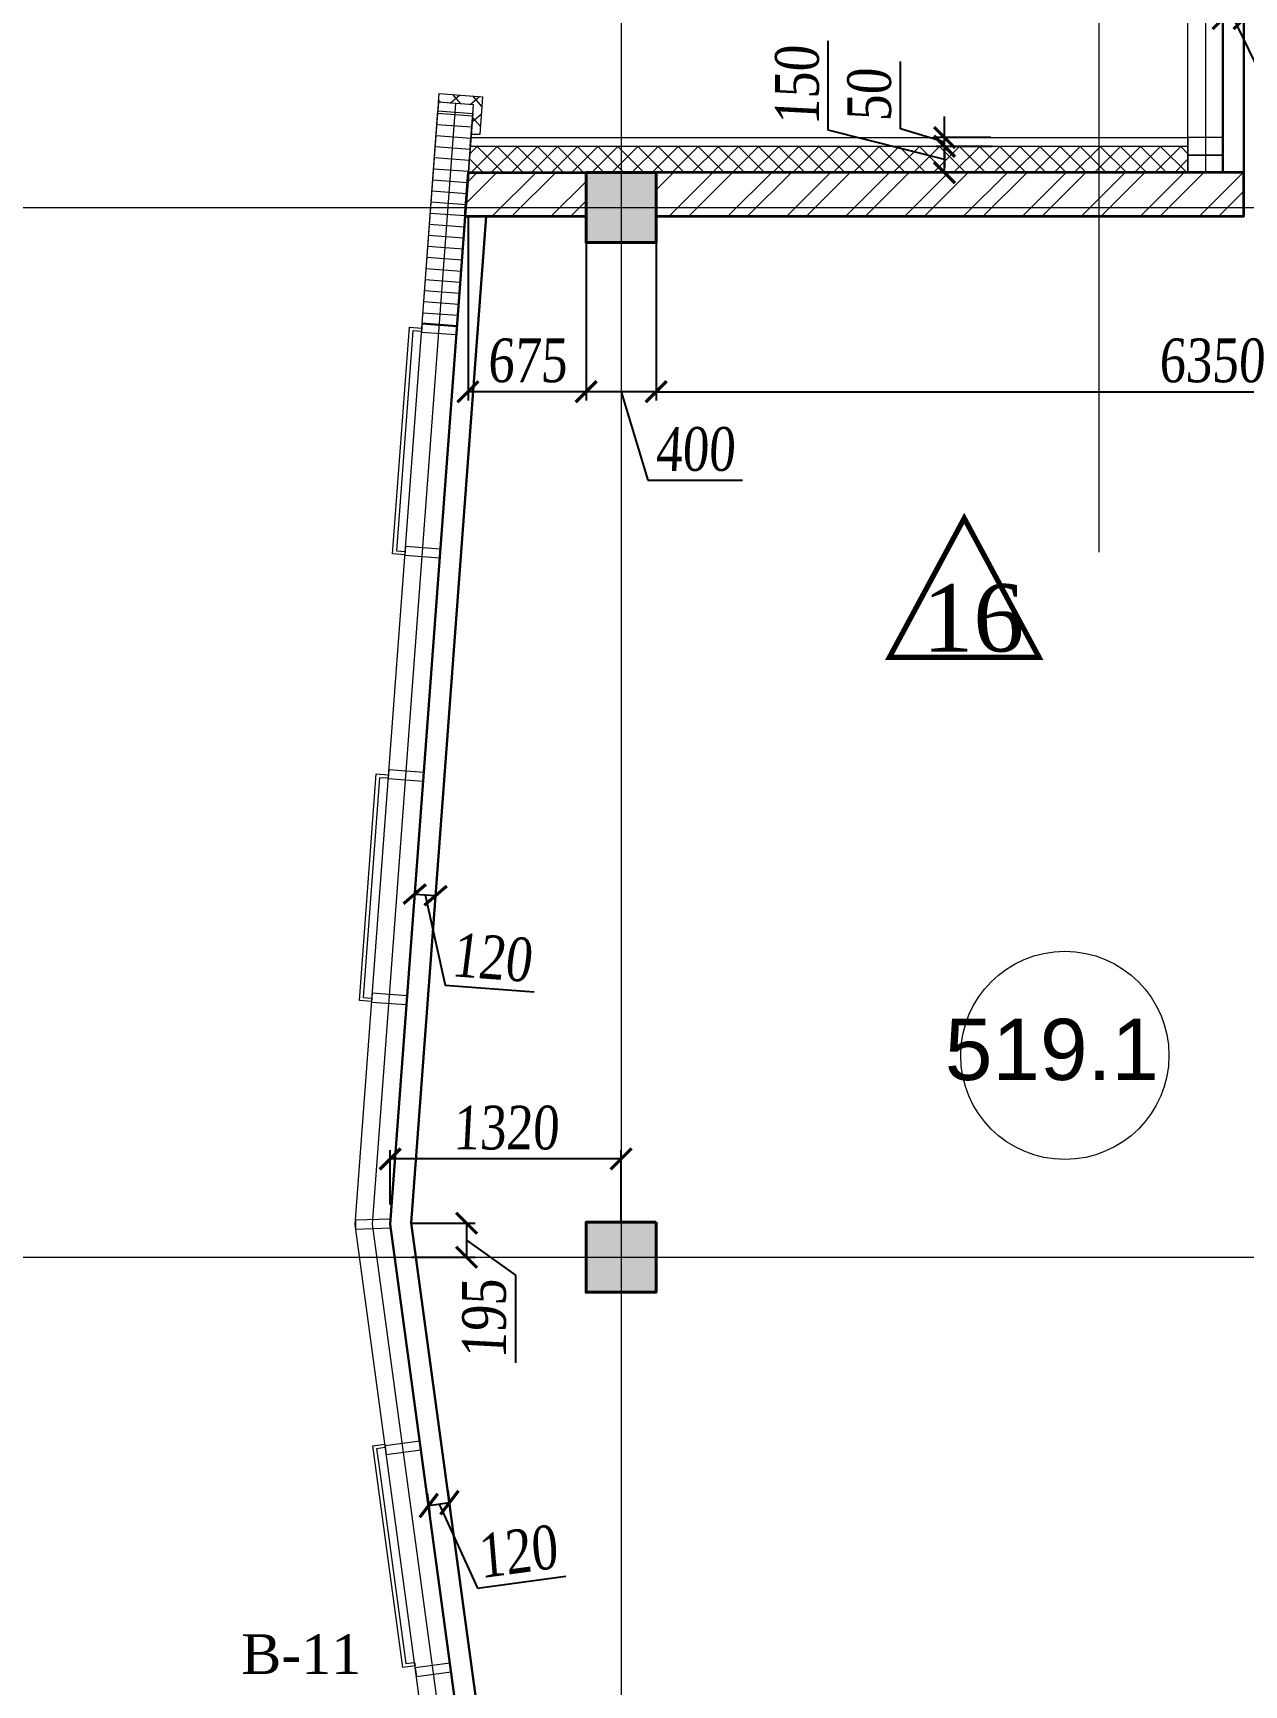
# Model space of a CAD drawing. Header units: inches. Extents: x -407541 to 6688123, y -998590 to 1205599.
# Drawn here: x 163442 to 170363, y 240493 to 249934 of the extents above; entities that cross this region are included whole.
import ezdxf

# ---------------------------------------------------------------- set-up
doc = ezdxf.new("R2010")
doc.units = ezdxf.units.IN
doc.header["$MEASUREMENT"] = 0
doc.linetypes.add('ACAD_ISO04W100', pattern=[30, 24, -3, 0, -3])
for name, color, linetype, lineweight in [('ведомость витражей', 224, 'Continuous', 13), ('ВЕНТ фасад', 230, 'Continuous', 9), ('ВИТРАЖ', 145, 'Continuous', 9), ('КИРПИЧ', 30, 'Continuous', 35), ('марки полов', 140, 'Continuous', 5), ('МОНОЛИТ', 5, 'Continuous', 40), ('Ограждения', 110, 'Continuous', 18), ('Оси', 254, 'ACAD_ISO04W100', 5), ('размер внутр', 142, 'Continuous', 5), ('УТЕПЛИТЕЛЬ', 92, 'Continuous', 9), ('Цоколь', 21, 'Continuous', 30), ('Штриховка', 7, 'Continuous', 9), ('Экспликацийа', 7, 'Continuous', 18)]:
    doc.layers.add(name, color=color, linetype=linetype, lineweight=lineweight)
doc.styles.get("Standard").update_dxf_attribs({"font": 'arial.ttf'})
doc.styles.add('STYLE2', font='times.ttf', dxfattribs={"width": 0.8, "oblique": 3})
doc.styles.add('Times', font='times.ttf')
doc.styles.add('стиль1', font='times.ttf')
doc.dimstyles.new('vnytren', dxfattribs={"dimtxt": 250, "dimasz": 120, "dimexe": 50, "dimexo": 0, "dimgap": 50, "dimtad": 1, "dimdec": 0, "dimzin": 0, "dimdsep": 46, "dimtxsty": 'STYLE2', "dimblk": 'ARCHTICK', "dimcen": 0, "dimadec": 0, "dimazin": 0, "dimtfac": 1, "dimtdec": 0, "dimtmove": 1, "dimatfit": 2, "dimldrblk": 'DOT', "dimfxl": 1, "dimtolj": 1, "dimtzin": 0, "dimarcsym": 0})

# ---------------------------------------------------------------- blocks, each defined once
blk = doc.blocks.new('_ARCHTICK')
at = {"color": 0, "linetype": 'ByBlock', "const_width": 0.15}
blk.add_lwpolyline([(-0.5, -0.5), (0.5, 0.5)], dxfattribs=at)
blk = doc.blocks.new('*D1559')
at = {"layer": 'размер внутр', "color": 0, "lineweight": -2, "transparency": 16777216}
for p, q in [((167987.3, 249378.8), (167987.3, 249889.7)), ((168651.9, 249211.3), (167987.3, 249378.8)), ((168923.4, 249286.3), (168601.9, 249286.3)), ((168651.9, 249136.2), (168651.9, 249286.3)), ((168872.5, 249136.2), (168601.9, 249136.2))]:
    blk.add_line(p, q, dxfattribs=at)
at = {"layer": 'размер внутр', "color": 0, "lineweight": -2, "transparency": 16777216, "xscale": 120, "yscale": 120, "zscale": 120}
for p, rotation in [((168651.9, 249286.3), 90), ((168651.9, 249136.2), 270)]:
    blk.add_blockref('_ARCHTICK', p, dxfattribs=dict(at, rotation=rotation))
at = {"layer": 'размер внутр', "color": 0, "transparency": 16777216, "insert": (167810.2, 249634.3), "char_height": 250, "attachment_point": 5, "rotation": 90, "style": 'STYLE2'}
blk.add_mtext('\\A1;150', dxfattribs=at)
blk = doc.blocks.new('_Dot')
at = {"color": 0, "linetype": 'ByBlock', "lineweight": -2}
blk.add_line((-0.5, 0), (-1, 0), dxfattribs=at)
at = {"color": 0, "linetype": 'ByBlock', "const_width": 0.5}
blk.add_lwpolyline([(-0.25, 0, 1), (0.25, 0, 1)], format="xyb", close=True, dxfattribs=at)
blk = doc.blocks.new('*D1560')
at = {"layer": 'размер внутр', "color": 0, "lineweight": -2, "transparency": 16777216}
for p, q in [((168399.8, 249387.2), (168399.8, 249771.1)), ((168652, 249336.8), (168652, 249456.8)), ((168652, 249311.5), (168399.8, 249387.2)), ((168917.2, 249336.8), (168602, 249336.8)), ((168923.4, 249286.3), (168602, 249286.3)), ((168652, 249286.3), (168652, 249336.8)), ((168652, 249286.3), (168652, 249336.8)), ((168652, 249286.3), (168652, 249166.3))]:
    blk.add_line(p, q, dxfattribs=at)
at = {"layer": 'размер внутр', "color": 0, "lineweight": -2, "transparency": 16777216, "xscale": 120, "yscale": 120, "zscale": 120}
for p, rotation in [((168652, 249336.8), 270), ((168652, 249286.3), 90)]:
    blk.add_blockref('_ARCHTICK', p, dxfattribs=dict(at, rotation=rotation))
at = {"layer": 'размер внутр', "color": 0, "transparency": 16777216, "insert": (168222.6, 249579.2), "char_height": 250, "attachment_point": 5, "rotation": 90, "style": 'STYLE2'}
blk.add_mtext('\\A1;50', dxfattribs=at)
blk = doc.blocks.new('*D1561')
at = {"layer": 'размер внутр', "color": 0, "lineweight": -2, "transparency": 16777216}
for p, q in [((167003.4, 248737.2), (167003.4, 247834.5)), ((173353.2, 248737.2), (173353.2, 247834.5)), ((167003.4, 247884.5), (173353.2, 247884.5))]:
    blk.add_line(p, q, dxfattribs=at)
at = {"layer": 'размер внутр', "color": 0, "lineweight": -2, "transparency": 16777216, "xscale": 120, "yscale": 120, "zscale": 120, "rotation": 180}
blk.add_blockref('_ARCHTICK', (167003.4, 247884.5), dxfattribs=at)
at = {"layer": 'размер внутр', "color": 0, "lineweight": -2, "transparency": 16777216, "xscale": 120, "yscale": 120, "zscale": 120}
blk.add_blockref('_ARCHTICK', (173353.2, 247884.5), dxfattribs=at)
at = {"layer": 'размер внутр', "color": 0, "transparency": 16777216, "insert": (170178.3, 248061.7), "char_height": 250, "attachment_point": 5, "style": 'STYLE2'}
blk.add_mtext('\\A1;6350', dxfattribs=at)
blk = doc.blocks.new('*D1568')
at = {"layer": 'размер внутр', "color": 0, "lineweight": -2, "transparency": 16777216}
for p, q in [((166603.4, 248737.2), (166603.4, 247834.5)), ((167003.4, 248737.2), (167003.4, 247834.5)), ((167003.4, 247884.5), (166603.4, 247884.5)), ((166803.4, 247884.5), (166955.3, 247378)), ((166955.3, 247378), (167496.2, 247378))]:
    blk.add_line(p, q, dxfattribs=at)
at = {"layer": 'размер внутр', "color": 0, "lineweight": -2, "transparency": 16777216, "xscale": 120, "yscale": 120, "zscale": 120, "rotation": 180}
blk.add_blockref('_ARCHTICK', (166603.4, 247884.5), dxfattribs=at)
at = {"layer": 'размер внутр', "color": 0, "lineweight": -2, "transparency": 16777216, "xscale": 120, "yscale": 120, "zscale": 120}
blk.add_blockref('_ARCHTICK', (167003.4, 247884.5), dxfattribs=at)
at = {"layer": 'размер внутр', "color": 0, "transparency": 16777216, "insert": (167225.8, 247555.2), "char_height": 250, "attachment_point": 5, "style": 'STYLE2'}
blk.add_mtext('\\A1;400', dxfattribs=at)
blk = doc.blocks.new('*D1569')
at = {"layer": 'размер внутр', "color": 0, "lineweight": -2, "transparency": 16777216}
for p, q in [((165928, 248886.3), (165928, 247834.5)), ((166603.4, 248737.2), (166603.4, 247834.5)), ((166603.4, 247884.5), (165928, 247884.5))]:
    blk.add_line(p, q, dxfattribs=at)
at = {"layer": 'размер внутр', "color": 0, "lineweight": -2, "transparency": 16777216, "xscale": 120, "yscale": 120, "zscale": 120, "rotation": 180}
blk.add_blockref('_ARCHTICK', (165928, 247884.5), dxfattribs=at)
at = {"layer": 'размер внутр', "color": 0, "lineweight": -2, "transparency": 16777216, "xscale": 120, "yscale": 120, "zscale": 120}
blk.add_blockref('_ARCHTICK', (166603.4, 247884.5), dxfattribs=at)
at = {"layer": 'размер внутр', "color": 0, "transparency": 16777216, "insert": (166265.7, 248062), "char_height": 250, "attachment_point": 5, "style": 'STYLE2'}
blk.add_mtext('\\A1;675', dxfattribs=at)
blk = doc.blocks.new('*D3622')
at = {"layer": 'размер внутр', "color": 0, "lineweight": -2, "transparency": 16777216}
for p, q in [((170243.2, 250018.3), (170243.2, 249966.8)), ((170363.2, 250016.8), (170243.2, 250016.8)), ((170303.2, 250016.8), (170480.9, 249651.9)), ((170363.2, 250018.3), (170363.2, 249966.8)), ((170480.9, 249651.9), (170991.8, 249651.9))]:
    blk.add_line(p, q, dxfattribs=at)
at = {"layer": 'размер внутр', "color": 0, "lineweight": -2, "transparency": 16777216, "xscale": 120, "yscale": 120, "zscale": 120, "rotation": 180}
blk.add_blockref('_ARCHTICK', (170243.2, 250016.8), dxfattribs=at)
at = {"layer": 'размер внутр', "color": 0, "lineweight": -2, "transparency": 16777216, "xscale": 120, "yscale": 120, "zscale": 120}
blk.add_blockref('_ARCHTICK', (170363.2, 250016.8), dxfattribs=at)
at = {"layer": 'размер внутр', "color": 0, "transparency": 16777216, "insert": (170736.4, 249829.1), "char_height": 250, "attachment_point": 5, "style": 'STYLE2'}
blk.add_mtext('\\A1;120', dxfattribs=at)
blk = doc.blocks.new('*D3253')
at = {"layer": 'размер внутр', "color": 0, "lineweight": -2, "transparency": 16777216}
for p, q in [((165483.5, 243239.8), (165483.5, 243549.4)), ((166803.4, 243499.4), (165483.5, 243499.4)), ((166803.4, 243137.2), (166803.4, 243549.4))]:
    blk.add_line(p, q, dxfattribs=at)
at = {"layer": 'размер внутр', "color": 0, "lineweight": -2, "transparency": 16777216, "xscale": 120, "yscale": 120, "zscale": 120, "rotation": 180}
blk.add_blockref('_ARCHTICK', (165483.5, 243499.4), dxfattribs=at)
at = {"layer": 'размер внутр', "color": 0, "lineweight": -2, "transparency": 16777216, "xscale": 120, "yscale": 120, "zscale": 120}
blk.add_blockref('_ARCHTICK', (166803.4, 243499.4), dxfattribs=at)
at = {"layer": 'размер внутр', "color": 0, "transparency": 16777216, "insert": (166143.4, 243676.6), "char_height": 250, "attachment_point": 5, "style": 'STYLE2'}
blk.add_mtext('\\A1;1320', dxfattribs=at)
blk = doc.blocks.new('*D3254')
at = {"layer": 'размер внутр', "color": 0, "lineweight": -2, "transparency": 16777216}
for p, q in [((165604.2, 243131.9), (165969.7, 243131.9)), ((165919.7, 243131.9), (165919.7, 242937.2)), ((165919.7, 243034.6), (166198.7, 242835)), ((165604.2, 242937.2), (165969.7, 242937.2)), ((166198.7, 242835), (166198.7, 242333.1))]:
    blk.add_line(p, q, dxfattribs=at)
at = {"layer": 'размер внутр', "color": 0, "lineweight": -2, "transparency": 16777216, "xscale": 120, "yscale": 120, "zscale": 120}
for p, rotation in [((165919.7, 243131.9), 90), ((165919.7, 242937.2), 270)]:
    blk.add_blockref('_ARCHTICK', p, dxfattribs=dict(at, rotation=rotation))
at = {"layer": 'размер внутр', "color": 0, "transparency": 16777216, "insert": (166021.2, 242584.1), "char_height": 250, "attachment_point": 5, "rotation": 90, "style": 'STYLE2'}
blk.add_mtext('\\A1;195', dxfattribs=at)
blk = doc.blocks.new('*D3366')
at = {"layer": 'размер внутр', "color": 0, "lineweight": -2, "transparency": 16777216}
for p, q in [((165632.5, 245137.1), (165619.6, 244963.2)), ((165752.2, 245128.2), (165739.2, 244954.3)), ((165623.3, 245013.1), (165742.9, 245004.2)), ((165683.1, 245008.6), (165797.1, 244492.3)), ((165797.1, 244492.3), (166306.6, 244454.4))]:
    blk.add_line(p, q, dxfattribs=at)
at = {"layer": 'размер внутр', "color": 0, "lineweight": -2, "transparency": 16777216, "xscale": 120, "yscale": 120, "zscale": 120}
for p, rotation in [((165623.3, 245013.1), 175.7463195099683), ((165742.9, 245004.2), 355.7463195099683)]:
    blk.add_blockref('_ARCHTICK', p, dxfattribs=dict(at, rotation=rotation))
at = {"layer": 'размер внутр', "color": 0, "transparency": 16777216, "insert": (166065, 244650), "char_height": 250, "attachment_point": 5, "rotation": 355.74632, "style": 'STYLE2'}
blk.add_mtext('\\A1;120', dxfattribs=at)
blk = doc.blocks.new('*D3367')
at = {"layer": 'размер внутр', "color": 0, "lineweight": -2, "transparency": 16777216}
for p, q in [((165694.1, 241588.1), (165710.2, 241469)), ((165703.5, 241518.6), (165822, 241534.7)), ((165762.8, 241526.6), (165981.5, 241045.2)), ((165812.6, 241604.2), (165828.8, 241485.1)), ((165981.5, 241045.2), (166487.8, 241114))]:
    blk.add_line(p, q, dxfattribs=at)
at = {"layer": 'размер внутр', "color": 0, "lineweight": -2, "transparency": 16777216, "xscale": 120, "yscale": 120, "zscale": 120}
for p, rotation in [((165822, 241534.7), 7.736995612875639), ((165703.5, 241518.6), 187.7369956128756)]:
    blk.add_blockref('_ARCHTICK', p, dxfattribs=dict(at, rotation=rotation))
at = {"layer": 'размер внутр', "color": 0, "transparency": 16777216, "insert": (166210.8, 241255.1), "char_height": 250, "attachment_point": 5, "rotation": 7.737, "style": 'STYLE2'}
blk.add_mtext('\\A1;120', dxfattribs=at)

msp = doc.modelspace()

# ---------------------------------------------------------------- hatches: boundary and pattern name
at = {"layer": 'ВИТРАЖ', "ltscale": 0.1}
h = msp.add_hatch(dxfattribs=at)
h.set_pattern_fill('ANSI31', color=256, scale=20, angle=-49.25368, style=0)
h.set_pattern_definition([(355.7463195, (1844062.15, 6539370.75), (4.7099569, 63.32508433), [])])
h.paths.add_polyline_path([(165955.2, 249474), (165864.8, 248257.2), (165665.2, 248271.7), (165755.8, 249488.8)])
at = {"layer": 'Штриховка'}
h = msp.add_hatch(dxfattribs=at)
h.set_pattern_fill('ANSI35', color=256, scale=25, style=0)
h.set_pattern_definition([(45, (-6764080.43, -624333.35), (-112.2532015, 112.2532015), []), (45, (-6763968.18, -624333.35), (-112.2532015, 112.2532015), [198.4375, -39.6875, 0, -39.6875])])
h.paths.add_polyline_path([(17203.4, 266637), (17603.4, 266637), (17603.4, 266237), (17203.4, 266237)])
h.paths.add_polyline_path([(20203.4, 266637), (20603.4, 266637), (20603.4, 266237), (20203.4, 266237)])
h.paths.add_polyline_path([(24073.4, 266637), (24473.4, 266637), (24473.4, 266237), (24073.4, 266237)])
h.paths.add_polyline_path([(17203.4, 261137), (17603.4, 261137), (17603.4, 260737), (17203.4, 260737)])
h.paths.add_polyline_path([(17203.4, 252637), (17603.4, 252637), (17603.4, 252237), (17203.4, 252237)])
h.paths.add_polyline_path([(17203.4, 249137), (17603.4, 249137), (17603.4, 248737), (17203.4, 248737)])
h.paths.add_polyline_path([(17203.4, 243137), (17603.4, 243137), (17603.4, 242737), (17203.4, 242737)])
h.paths.add_polyline_path([(17203.4, 237137), (17603.4, 237137), (17603.4, 236737), (17203.4, 236737)])
h.paths.add_polyline_path([(20203.4, 231137), (20603.4, 231137), (20603.4, 230737), (20203.4, 230737)])
h.paths.add_polyline_path([(20203.4, 237137), (20603.4, 237137), (20603.4, 236737), (20203.4, 236737)])
h.paths.add_polyline_path([(20203.4, 243137), (20603.4, 243137), (20603.4, 242737), (20203.4, 242737)])
h.paths.add_polyline_path([(20203.4, 249137), (20603.4, 249137), (20603.4, 248737), (20203.4, 248737)])
h.paths.add_polyline_path([(20203.4, 228037), (20603.4, 228037), (20603.4, 227637), (20203.4, 227637)])
h.paths.add_polyline_path([(20203.4, 219337), (20603.4, 219337), (20603.4, 218937), (20203.4, 218937)])
h.paths.add_polyline_path([(24703.4, 258237), (25103.4, 258237), (25103.4, 257837), (24703.4, 257837)])
h.paths.add_polyline_path([(30703.4, 263637), (31103.4, 263637), (31103.4, 263237), (30703.4, 263237)])
h.paths.add_polyline_path([(30703.4, 258237), (31103.4, 258237), (31103.4, 257837), (30703.4, 257837)])
h.paths.add_polyline_path([(36703.4, 263637), (37103.4, 263637), (37103.4, 263237), (36703.4, 263237)])
h.paths.add_polyline_path([(36703.4, 258237), (37103.4, 258237), (37103.4, 257837), (36703.4, 257837)])
h.paths.add_polyline_path([(42703.4, 263637), (43103.4, 263637), (43103.4, 263237), (42703.4, 263237)])
h.paths.add_polyline_path([(42703.4, 258237), (43103.4, 258237), (43103.4, 257837), (42703.4, 257837)])
h.paths.add_polyline_path([(48703.4, 258237), (49103.4, 258237), (49103.4, 257837), (48703.4, 257837)])
h.paths.add_polyline_path([(54703.4, 263637), (55103.4, 263637), (55103.4, 263237), (54703.4, 263237)])
h.paths.add_polyline_path([(54703.4, 258237), (55103.4, 258237), (55103.4, 257837), (54703.4, 257837)])
h.paths.add_polyline_path([(60703.4, 263637), (61103.4, 263637), (61103.4, 263237), (60703.4, 263237)])
h.paths.add_polyline_path([(60703.4, 258237), (61103.4, 258237), (61103.4, 257837), (60703.4, 257837)])
h.paths.add_polyline_path([(66703.4, 263637), (67103.4, 263637), (67103.4, 263237), (66703.4, 263237)])
h.paths.add_polyline_path([(66703.4, 258237), (67103.4, 258237), (67103.4, 257837), (66703.4, 257837)])
h.paths.add_polyline_path([(72703.4, 258237), (73103.4, 258237), (73103.4, 257837), (72703.4, 257837)])
h.paths.add_polyline_path([(78703.4, 263637), (79103.4, 263637), (79103.4, 263237), (78703.4, 263237)])
h.paths.add_polyline_path([(78703.4, 258237), (79103.4, 258237), (79103.4, 257837), (78703.4, 257837)])
h.paths.add_polyline_path([(84703.4, 263637), (85103.4, 263637), (85103.4, 263237), (84703.4, 263237)])
h.paths.add_polyline_path([(84703.4, 258237), (85103.4, 258237), (85103.4, 257837), (84703.4, 257837)])
h.paths.add_polyline_path([(90703.4, 258237), (91103.4, 258237), (91103.4, 257837), (90703.4, 257837)])
h.paths.add_polyline_path([(30703.4, 272037), (31103.4, 272037), (31103.4, 271637), (30703.4, 271637)])
h.paths.add_polyline_path([(36703.4, 272037), (37103.4, 272037), (37103.4, 271637), (36703.4, 271637)])
h.paths.add_polyline_path([(42703.4, 272037), (43103.4, 272037), (43103.4, 271637), (42703.4, 271637)])
h.paths.add_polyline_path([(54703.4, 272037), (55103.4, 272037), (55103.4, 271637), (54703.4, 271637)])
h.paths.add_polyline_path([(60703.4, 272037), (61103.4, 272037), (61103.4, 271637), (60703.4, 271637)])
h.paths.add_polyline_path([(66703.4, 272037), (67103.4, 272037), (67103.4, 271637), (66703.4, 271637)])
h.paths.add_polyline_path([(78703.4, 272037), (79103.4, 272037), (79103.4, 271637), (78703.4, 271637)])
h.paths.add_polyline_path([(84703.4, 272037), (85103.4, 272037), (85103.4, 271637), (84703.4, 271637)])
h.paths.add_polyline_path([(91333.4, 266637), (91733.4, 266637), (91733.4, 266237), (91333.4, 266237)])
h.paths.add_polyline_path([(95203.4, 266637), (95603.4, 266637), (95603.4, 266237), (95203.4, 266237)])
h.paths.add_polyline_path([(91333.4, 261137), (91733.4, 261137), (91733.4, 260737), (91333.4, 260737)])
h.paths.add_polyline_path([(95203.4, 261137), (95603.4, 261137), (95603.4, 260737), (95203.4, 260737)])
h.paths.add_polyline_path([(17203.4, 219337), (17603.4, 219337), (17603.4, 218937), (17203.4, 218937)])
h.paths.add_polyline_path([(12103.4, 219337), (12503.4, 219337), (12503.4, 218937), (12103.4, 218937)])
h.paths.add_polyline_path([(8503.4, 222937), (8903.4, 222937), (8903.4, 222537), (8503.4, 222537)])
h.paths.add_polyline_path([(8503.4, 228037), (8903.4, 228037), (8903.4, 227637), (8503.4, 227637)])
h.paths.add_polyline_path([(10603.4, 237137), (11003.4, 237137), (11003.4, 236737), (10603.4, 236737)])
h.paths.add_polyline_path([(10603.4, 243137), (11003.4, 243137), (11003.4, 242737), (10603.4, 242737)])
h.paths.add_polyline_path([(10603.4, 249137), (11003.4, 249137), (11003.4, 248737), (10603.4, 248737)])
h.paths.add_polyline_path([(26803.4, 237137), (27203.4, 237137), (27203.4, 236737), (26803.4, 236737)])
h.paths.add_polyline_path([(26803.4, 243137), (27203.4, 243137), (27203.4, 242737), (26803.4, 242737)])
h.paths.add_polyline_path([(26803.4, 249137), (27203.4, 249137), (27203.4, 248737), (26803.4, 248737)])
h.paths.add_polyline_path([(25303.4, 219337), (25703.4, 219337), (25703.4, 218937), (25303.4, 218937)])
h.paths.add_polyline_path([(28903.4, 222937), (29303.4, 222937), (29303.4, 222537), (28903.4, 222537)])
h.paths.add_polyline_path([(28903.4, 228037), (29303.4, 228037), (29303.4, 227637), (28903.4, 227637)])
h.paths.add_polyline_path([(26803.4, 231137), (27203.4, 231137), (27203.4, 230737), (26803.4, 230737)])
h.paths.add_polyline_path([(26803.4, 228037), (27203.4, 228037), (27203.4, 227637), (26803.4, 227637)])
h.paths.add_polyline_path([(95203.4, 243137), (95603.4, 243137), (95603.4, 242737), (95203.4, 242737)])
h.paths.add_polyline_path([(95203.4, 237137), (95603.4, 237137), (95603.4, 236737), (95203.4, 236737)])
h.paths.add_polyline_path([(98203.4, 231137), (98603.4, 231137), (98603.4, 230737), (98203.4, 230737)])
h.paths.add_polyline_path([(98203.4, 237137), (98603.4, 237137), (98603.4, 236737), (98203.4, 236737)])
h.paths.add_polyline_path([(98203.4, 243137), (98603.4, 243137), (98603.4, 242737), (98203.4, 242737)])
h.paths.add_polyline_path([(98203.4, 249137), (98603.4, 249137), (98603.4, 248737), (98203.4, 248737)])
h.paths.add_polyline_path([(98203.4, 222937), (98603.4, 222937), (98603.4, 222537), (98203.4, 222537)])
h.paths.add_polyline_path([(98203.4, 219337), (98603.4, 219337), (98603.4, 218937), (98203.4, 218937)])
h.paths.add_polyline_path([(95203.4, 222937), (95603.4, 222937), (95603.4, 222537), (95203.4, 222537)])
h.paths.add_polyline_path([(95203.4, 219337), (95603.4, 219337), (95603.4, 218937), (95203.4, 218937)])
h.paths.add_polyline_path([(90103.4, 219337), (90503.4, 219337), (90503.4, 218937), (90103.4, 218937)])
h.paths.add_polyline_path([(86503.4, 222937), (86903.4, 222937), (86903.4, 222537), (86503.4, 222537)])
h.paths.add_polyline_path([(86503.4, 228037), (86903.4, 228037), (86903.4, 227637), (86503.4, 227637)])
h.paths.add_polyline_path([(88603.4, 237137), (89003.4, 237137), (89003.4, 236737), (88603.4, 236737)])
h.paths.add_polyline_path([(88603.4, 243137), (89003.4, 243137), (89003.4, 242737), (88603.4, 242737)])
h.paths.add_polyline_path([(104803.4, 237137), (105203.4, 237137), (105203.4, 236737), (104803.4, 236737)])
h.paths.add_polyline_path([(104803.4, 243137), (105203.4, 243137), (105203.4, 242737), (104803.4, 242737)])
h.paths.add_polyline_path([(104803.4, 249137), (105203.4, 249137), (105203.4, 248737), (104803.4, 248737)])
h.paths.add_polyline_path([(103303.4, 219337), (103703.4, 219337), (103703.4, 218937), (103303.4, 218937)])
h.paths.add_polyline_path([(106903.4, 222937), (107303.4, 222937), (107303.4, 222537), (106903.4, 222537)])
h.paths.add_polyline_path([(104803.4, 231137), (105203.4, 231137), (105203.4, 230737), (104803.4, 230737)])
h.paths.add_polyline_path([(176603.4, 266637), (176203.4, 266637), (176203.4, 266237), (176603.4, 266237)])
h.paths.add_polyline_path([(173603.4, 266637), (173203.4, 266637), (173203.4, 266237), (173603.4, 266237)])
h.paths.add_polyline_path([(169733.4, 266637), (169333.4, 266637), (169333.4, 266237), (169733.4, 266237)])
h.paths.add_polyline_path([(176603.4, 261137), (176203.4, 261137), (176203.4, 260737), (176603.4, 260737)])
h.paths.add_polyline_path([(176603.4, 252637), (176203.4, 252637), (176203.4, 252237), (176603.4, 252237)])
h.paths.add_polyline_path([(176603.4, 249137), (176203.4, 249137), (176203.4, 248737), (176603.4, 248737)])
h.paths.add_polyline_path([(176603.4, 243137), (176203.4, 243137), (176203.4, 242737), (176603.4, 242737)])
h.paths.add_polyline_path([(176603.4, 237137), (176203.4, 237137), (176203.4, 236737), (176603.4, 236737)])
h.paths.add_polyline_path([(173603.4, 231137), (173203.4, 231137), (173203.4, 230737), (173603.4, 230737)])
h.paths.add_polyline_path([(173603.4, 237137), (173203.4, 237137), (173203.4, 236737), (173603.4, 236737)])
h.paths.add_polyline_path([(173603.4, 243137), (173203.4, 243137), (173203.4, 242737), (173603.4, 242737)])
h.paths.add_polyline_path([(173603.4, 249137), (173203.4, 249137), (173203.4, 248737), (173603.4, 248737)])
h.paths.add_polyline_path([(173603.4, 228037), (173203.4, 228037), (173203.4, 227637), (173603.4, 227637)])
h.paths.add_polyline_path([(173603.4, 222937), (173203.4, 222937), (173203.4, 222537), (173603.4, 222537)])
h.paths.add_polyline_path([(173603.4, 219337), (173203.4, 219337), (173203.4, 218937), (173603.4, 218937)])
h.paths.add_polyline_path([(169103.4, 258237), (168703.4, 258237), (168703.4, 257837), (169103.4, 257837)])
h.paths.add_polyline_path([(163103.4, 263637), (162703.4, 263637), (162703.4, 263237), (163103.4, 263237)])
h.paths.add_polyline_path([(163103.4, 258237), (162703.4, 258237), (162703.4, 257837), (163103.4, 257837)])
h.paths.add_polyline_path([(157103.4, 263637), (156703.4, 263637), (156703.4, 263237), (157103.4, 263237)])
h.paths.add_polyline_path([(157103.4, 258237), (156703.4, 258237), (156703.4, 257837), (157103.4, 257837)])
h.paths.add_polyline_path([(151103.4, 263637), (150703.4, 263637), (150703.4, 263237), (151103.4, 263237)])
h.paths.add_polyline_path([(151103.4, 258237), (150703.4, 258237), (150703.4, 257837), (151103.4, 257837)])
h.paths.add_polyline_path([(145103.4, 258237), (144703.4, 258237), (144703.4, 257837), (145103.4, 257837)])
h.paths.add_polyline_path([(139103.4, 263637), (138703.4, 263637), (138703.4, 263237), (139103.4, 263237)])
h.paths.add_polyline_path([(139103.4, 258237), (138703.4, 258237), (138703.4, 257837), (139103.4, 257837)])
h.paths.add_polyline_path([(133103.4, 263637), (132703.4, 263637), (132703.4, 263237), (133103.4, 263237)])
h.paths.add_polyline_path([(133103.4, 258237), (132703.4, 258237), (132703.4, 257837), (133103.4, 257837)])
h.paths.add_polyline_path([(127103.4, 263637), (126703.4, 263637), (126703.4, 263237), (127103.4, 263237)])
h.paths.add_polyline_path([(127103.4, 258237), (126703.4, 258237), (126703.4, 257837), (127103.4, 257837)])
h.paths.add_polyline_path([(121103.4, 258237), (120703.4, 258237), (120703.4, 257837), (121103.4, 257837)])
h.paths.add_polyline_path([(115103.4, 263637), (114703.4, 263637), (114703.4, 263237), (115103.4, 263237)])
h.paths.add_polyline_path([(115103.4, 258237), (114703.4, 258237), (114703.4, 257837), (115103.4, 257837)])
h.paths.add_polyline_path([(109103.4, 263637), (108703.4, 263637), (108703.4, 263237), (109103.4, 263237)])
h.paths.add_polyline_path([(109103.4, 258237), (108703.4, 258237), (108703.4, 257837), (109103.4, 257837)])
h.paths.add_polyline_path([(103103.4, 258237), (102703.4, 258237), (102703.4, 257837), (103103.4, 257837)])
h.paths.add_polyline_path([(163103.4, 272037), (162703.4, 272037), (162703.4, 271637), (163103.4, 271637)])
h.paths.add_polyline_path([(157103.4, 272037), (156703.4, 272037), (156703.4, 271637), (157103.4, 271637)])
h.paths.add_polyline_path([(151103.4, 272037), (150703.4, 272037), (150703.4, 271637), (151103.4, 271637)])
h.paths.add_polyline_path([(139103.4, 272037), (138703.4, 272037), (138703.4, 271637), (139103.4, 271637)])
h.paths.add_polyline_path([(133103.4, 272037), (132703.4, 272037), (132703.4, 271637), (133103.4, 271637)])
h.paths.add_polyline_path([(127103.4, 272037), (126703.4, 272037), (126703.4, 271637), (127103.4, 271637)])
h.paths.add_polyline_path([(115103.4, 272037), (114703.4, 272037), (114703.4, 271637), (115103.4, 271637)])
h.paths.add_polyline_path([(109103.4, 272037), (108703.4, 272037), (108703.4, 271637), (109103.4, 271637)])
h.paths.add_polyline_path([(102473.4, 266637), (102073.4, 266637), (102073.4, 266237), (102473.4, 266237)])
h.paths.add_polyline_path([(98603.4, 266637), (98203.4, 266637), (98203.4, 266237), (98603.4, 266237)])
h.paths.add_polyline_path([(176603.4, 222937), (176203.4, 222937), (176203.4, 222537), (176603.4, 222537)])
h.paths.add_polyline_path([(176603.4, 219337), (176203.4, 219337), (176203.4, 218937), (176603.4, 218937)])
h.paths.add_polyline_path([(181703.4, 219337), (181303.4, 219337), (181303.4, 218937), (181703.4, 218937)])
h.paths.add_polyline_path([(185303.4, 222937), (184903.4, 222937), (184903.4, 222537), (185303.4, 222537)])
h.paths.add_polyline_path([(185303.4, 228037), (184903.4, 228037), (184903.4, 227637), (185303.4, 227637)])
h.paths.add_polyline_path([(183203.4, 237137), (182803.4, 237137), (182803.4, 236737), (183203.4, 236737)])
h.paths.add_polyline_path([(183203.4, 243137), (182803.4, 243137), (182803.4, 242737), (183203.4, 242737)])
h.paths.add_polyline_path([(183203.4, 249137), (182803.4, 249137), (182803.4, 248737), (183203.4, 248737)])
h.paths.add_polyline_path([(167003.4, 237137), (166603.4, 237137), (166603.4, 236737), (167003.4, 236737)])
h.paths.add_polyline_path([(167003.4, 243137), (166603.4, 243137), (166603.4, 242737), (167003.4, 242737)])
h.paths.add_polyline_path([(167003.4, 249137), (166603.4, 249137), (166603.4, 248737), (167003.4, 248737)])
h.paths.add_polyline_path([(168503.4, 219337), (168103.4, 219337), (168103.4, 218937), (168503.4, 218937)])
h.paths.add_polyline_path([(164903.4, 222937), (164503.4, 222937), (164503.4, 222537), (164903.4, 222537)])
h.paths.add_polyline_path([(164903.4, 228037), (164503.4, 228037), (164503.4, 227637), (164903.4, 227637)])
h.paths.add_polyline_path([(167003.4, 231137), (166603.4, 231137), (166603.4, 230737), (167003.4, 230737)])
h.paths.add_polyline_path([(167003.4, 228037), (166603.4, 228037), (166603.4, 227637), (167003.4, 227637)])
h.paths.add_polyline_path([(91333.4, 258237), (91733.4, 258237), (91733.4, 257837), (91333.4, 257837)])
h.paths.add_polyline_path([(95203.4, 258237), (95603.4, 258237), (95603.4, 257837), (95203.4, 257837)])
h.paths.add_polyline_path([(180703.4, 261137), (180303.4, 261137), (180303.4, 260737), (180703.4, 260737)])
h.paths.add_polyline_path([(180703.4, 252637), (180303.4, 252637), (180303.4, 252237), (180703.4, 252237)])
h.paths.add_polyline_path([(13103.4, 261137), (13503.4, 261137), (13503.4, 260737), (13103.4, 260737)])
h.paths.add_polyline_path([(13103.4, 252637), (13503.4, 252637), (13503.4, 252237), (13103.4, 252237)])
h.paths.add_polyline_path([(17203.4, 258237), (17603.4, 258237), (17603.4, 257837), (17203.4, 257837)])
h.paths.add_polyline_path([(13103.4, 258237), (13503.4, 258237), (13503.4, 257837), (13103.4, 257837)])
h.paths.add_polyline_path([(176603.4, 258237), (176203.4, 258237), (176203.4, 257837), (176603.4, 257837)])
h.paths.add_polyline_path([(180703.4, 258237), (180303.4, 258237), (180303.4, 257837), (180703.4, 257837)])
h.paths.add_polyline_path([(98203.4, 228037), (98603.4, 228037), (98603.4, 227637), (98203.4, 227637)])
h.paths.add_polyline_path([(104803.4, 228037), (105203.4, 228037), (105203.4, 227637), (104803.4, 227637)])
h.paths.add_polyline_path([(106903.4, 228037), (107303.4, 228037), (107303.4, 227637), (106903.4, 227637)])
h.paths.add_polyline_path([(17603.4, 222922), (17203.4, 222922), (17203.4, 222537), (17603.4, 222537)])
h.paths.add_polyline_path([(20603.4, 222922), (20203.4, 222922), (20203.4, 222537), (20603.4, 222537)])
h = msp.add_hatch(dxfattribs=at)
h.set_pattern_fill('ANSI37', color=256, scale=650, angle=-175.97093, style=0)
h.set_pattern_definition([(310.97093, (-109474.56, 540226.445), (-61.347191, -53.273677), []), (220.97093, (-109474.56, 540226.445), (-53.273677, 61.347191), [])])
h.paths.add_polyline_path([(165946, 249353.6), (165958.9, 249524.2), (165759.4, 249538.3), (165762.9, 249588.1), (165961.8, 249574.1), (166011.7, 249570.6), (165995.4, 249353.6)])
h = msp.add_hatch(dxfattribs=at)
h.set_pattern_fill('ANSI37', color=256, scale=650, style=0)
h.paths.add_polyline_path([(170043.2, 249286.3), (165941.3, 249286.3), (165930.2, 249137.2), (170043.2, 249137.2)])
h = msp.add_hatch(dxfattribs=at)
h.set_pattern_fill('ANSI32', color=256, scale=25, style=0)
h.set_pattern_definition([(45, (-7321820.62, -456998.8), (-168.379802, 168.379802), []), (45, (-7321708.37, -456998.8), (-168.379802, 168.379802), [])])
h.paths.add_polyline_path([(170363.2, 249137.2), (167003.2, 249137.2), (167003.2, 248887.2), (170363.2, 248887.2)])
h.paths.add_polyline_path([(166603.2, 249137.2), (165931.5, 249137.2), (165912.9, 248887.2), (166603.2, 248887.2)])

# ---------------------------------------------------------------- linework, layer by layer
at = {"layer": 'ВЕНТ фасад'}
msp.add_lwpolyline([(165941.3, 249286.3), (165945.1, 249337.3), (170043.2, 249336.6), (170043.2, 249286.3)], close=True, dxfattribs=at)
at = {"layer": 'ВИТРАЖ'}
msp.add_line((170143.2, 252236.8), (170143.2, 249136.3), dxfattribs=at)
msp.add_lwpolyline([(170243.2, 249137.2), (170043.2, 249137.2), (170043.2, 252237.2), (170243.2, 252237.2), (170243.2, 249137.2)], dxfattribs=at)
at = {"layer": 'ВИТРАЖ', "ltscale": 0.1}
for points in [[(166145.1, 230526.8), (166145, 236774.6), (165802.2, 239297.9), (165282.4, 243123.7), (165760.5, 249552)], [(166245, 230532.6), (166245, 236781.3), (165901.3, 239311.3), (165382.9, 243126.8), (165859.3, 249531.2)], [(166345, 230536.4), (166345, 236788.1), (166000.4, 239324.8), (165483.4, 243129.8), (165958.9, 249523.8)]]:
    msp.add_lwpolyline(points, dxfattribs=at)
for points in [[(165955.2, 249474), (165864.8, 248257.2), (165665.2, 248271.7), (165755.8, 249488.8)], [(165759.4, 249538.6), (165755.7, 249488.8), (165955.2, 249474), (165958.9, 249523.8)], [(170043.2, 249237.2), (170243.2, 249237.2), (170243.2, 249337.2), (170043.2, 249337.2)], [(170043.2, 249137.2), (170243.2, 249137.2), (170243.2, 249237.2), (170043.2, 249237.2)], [(165665.6, 248275.5), (165661.9, 248225.6), (165861.3, 248210.8), (165865, 248260.7)], [(165570.7, 246999), (165566.9, 246949.2), (165766.4, 246934.3), (165770.1, 246984.2)], [(165475.7, 245722.6), (165472, 245672.7), (165671.5, 245657.9), (165675.2, 245707.7)], [(165380.8, 244446.1), (165377.1, 244396.2), (165576.5, 244381.4), (165580.2, 244431.2)], [(165284.3, 243148.8), (165285.8, 243098.8), (165486.8, 243104.9), (165485.3, 243154.9)], [(165454.2, 241859.3), (165460.9, 241809.8), (165659.1, 241836.7), (165652.4, 241886.3)], [(165626.5, 240591), (165633.3, 240541.4), (165831.4, 240568.4), (165824.7, 240617.9)]]:
    msp.add_lwpolyline(points, close=True, dxfattribs=at)
at = {"layer": 'КИРПИЧ', "ltscale": 0.1}
for points in [[(165911.6, 248886.3), (165930.2, 249137.2), (166603.4, 249137.2), (166603.4, 248886.3), (165911.6, 248886.3)], [(170363.2, 249137.2), (167003.2, 249137.2), (167003.2, 248887.2), (170363.2, 248887.2), (170363.2, 249137.2)]]:
    msp.add_lwpolyline(points, dxfattribs=at)
at = {"layer": 'марки полов', "const_width": 30}
msp.add_lwpolyline([(168337, 246366.4), (168764.5, 247160.9), (169192, 246366.4)], close=True, dxfattribs=at)
at = {"layer": 'МОНОЛИТ'}
for points in [[(167003.4, 249137.2), (166603.4, 249137.2), (166603.4, 248737.2), (167003.4, 248737.2)], [(167003.4, 243137.2), (166603.4, 243137.2), (166603.4, 242737.2), (167003.4, 242737.2)]]:
    msp.add_lwpolyline(points, close=True, dxfattribs=at)
at = {"layer": 'Ограждения', "linetype": 'Continuous', "lineweight": 15}
for points in [[(165663.4, 248247.6), (165661.9, 248227.7), (165612.1, 248231.4), (165604.4, 248127.2), (165518.7, 246975.3), (165568.5, 246971.6), (165567, 246951.7), (165497.3, 246956.9), (165593.7, 248252.8)], [(165473.5, 245694.7), (165472, 245674.7), (165422.3, 245678.4), (165414.5, 245574.2), (165328.8, 244422.4), (165378.6, 244418.7), (165377.1, 244398.7), (165307.4, 244403.9), (165403.8, 245699.8)], [(165452.7, 241869.8), (165455.4, 241850), (165405.9, 241843.2), (165420, 241739.7), (165573.2, 240615.1), (165622.7, 240621.8), (165625.4, 240602), (165556.1, 240592.6), (165383.4, 241860.3)]]:
    msp.add_lwpolyline(points, close=True, dxfattribs=at)
at = {"layer": 'Оси', "ltscale": 0.3}
for p, q in [((169533.2, 277428.1), (169533.2, 246967.2)), ((166803.2, 252437.2), (166803.2, 211937.2)), ((157503.2, 248937.2), (192303.2, 248937.2)), ((157503.2, 242937.2), (192303.2, 242937.2))]:
    msp.add_line(p, q, dxfattribs=at)
at = {"layer": 'УТЕПЛИТЕЛЬ'}
msp.add_lwpolyline([(170043.2, 249286.3), (165941.3, 249286.3), (165930.2, 249137.2), (170043.2, 249137.2)], close=True, dxfattribs=at)
at = {"layer": 'Цоколь', "ltscale": 0.1}
msp.add_lwpolyline([(170363.2, 252236.5), (170243.2, 252236.5), (170243.2, 249137.2), (170363.2, 249137.2)], close=True, dxfattribs=at)
at = {"layer": 'Цоколь'}
msp.add_lwpolyline([(166115.7, 239367.2), (165994.6, 239367.2), (165483.5, 243126.9), (165911.6, 248886.3), (166031.9, 248886.3)], dxfattribs=at)
at = {"layer": 'Цоколь', "ltscale": 0.1}
msp.add_lwpolyline([(166115.7, 239367.2), (165604, 243133.5), (166031.9, 248886.3)], dxfattribs=at)
at = {"layer": 'Штриховка'}
msp.add_lwpolyline([(165946, 249353.6), (165958.9, 249524.2), (165759.4, 249538.3), (165762.9, 249588.1), (165961.8, 249574.1), (166011.7, 249570.6), (165995.4, 249353.6), (165946, 249353.6), (165946, 249353.6)], dxfattribs=at)
at = {"layer": 'Экспликацийа'}
msp.add_circle((169339.1, 244091), 595, dxfattribs=at)

# ---------------------------------------------------------------- texts
at = {"layer": 'ведомость витражей', "style": 'Times'}
msp.add_text('В-11', height=226.8, rotation=0, dxfattribs=at).set_placement((164632.4, 240555.8))
at = {"layer": 'марки полов', "insert": (168525.4, 246784.5), "char_height": 385, "width": 645.369, "attachment_point": 1, "style": 'стиль1'}
msp.add_mtext('16', dxfattribs=at)
at = {"layer": 'Экспликацийа', "insert": (169877.1, 243945.3), "char_height": 350, "width": 4589.447, "attachment_point": 9}
msp.add_mtext('{\\fArial|b0|i0|c204|p34;519.1}', dxfattribs=at)

# ---------------------------------------------------------------- dimensions: what is measured, and where the dimension line sits
at = {"layer": 'размер внутр'}
dim = msp.add_linear_dim(base=(170243.2, 250016.8), p1=(170363.2, 250018.3), p2=(170243.2, 250018.3), dimstyle='vnytren', dxfattribs=at)
dim.commit()
dim.dimension.update_dxf_attribs({"geometry": '*D3622', "text_midpoint": (170530.9, 249651.9), "dimtype": 160})
for base, p1, p2, picture, middle in [((168651.9, 249286.3), (168872.5, 249136.2), (168923.4, 249286.3), '*D1559', (167987.3, 249428.8)), ((165919.7, 242937.2), (165604.2, 243131.9), (165604.2, 242937.2), '*D3254', (166198.7, 242785))]:
    dim = msp.add_linear_dim(base=base, p1=p1, p2=p2, angle=90, dimstyle='vnytren', dxfattribs=at)
    dim.commit()
    dim.dimension.update_dxf_attribs({"geometry": picture, "text_midpoint": middle, "dimtype": 160})
dim = msp.add_linear_dim(base=(168651.9631, 249336.7629), p1=(168923.38, 249286.3165), p2=(168917.1778, 249336.7629), angle=90, dimstyle='vnytren', dxfattribs=at)
dim.commit()
dim.dimension.update_dxf_attribs({"geometry": '*D1560', "text_midpoint": (168222.6372, 249437.1885)})
for base, p1, p2, picture, middle in [((165928, 247884.5), (166603.4, 248737.2), (165928, 248886.3), '*D1569', (166265.7, 248062)), ((166603.4, 247884.5), (167003.4, 248737.2), (166603.4, 248737.2), '*D1568', (167005.3, 247555.2)), ((173353.2, 247884.5), (167003.4, 248737.2), (173353.2, 248737.2), '*D1561', (170178.3, 248061.7)), ((165483.5, 243499.4), (166803.4, 243137.2), (165483.5, 243239.8), '*D3253', (166143.4, 243676.6))]:
    dim = msp.add_linear_dim(base=base, p1=p1, p2=p2, dimstyle='vnytren', dxfattribs=at)
    dim.commit()
    dim.dimension.update_dxf_attribs({"geometry": picture, "text_midpoint": middle})
for p1, p2, distance, picture, middle in [((165632.5, 245137.1), (165752.2, 245128.2), -124.4, '*D3366', (165860.1, 244665.2)), ((165694.1, 241588.1), (165812.6, 241604.2), -70.2, '*D3367', (166007.2, 241227.5))]:
    dim = msp.add_aligned_dim(p1=p1, p2=p2, distance=distance, dimstyle='vnytren', dxfattribs=at)
    dim.commit()
    dim.dimension.update_dxf_attribs({"geometry": picture, "text_midpoint": middle})

doc.saveas('drawing.dxf')
